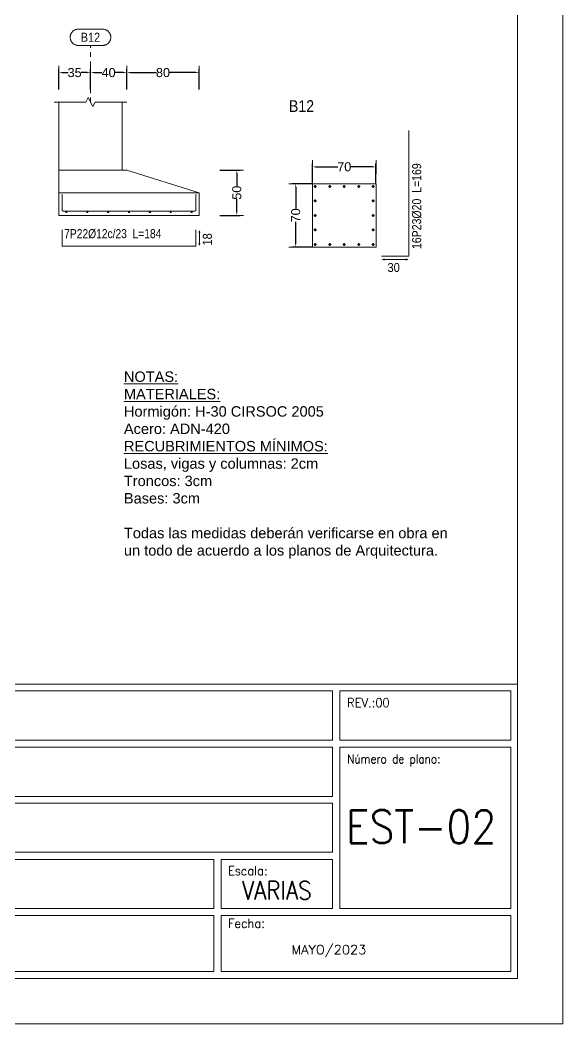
# Model space of a CAD drawing. Header units: millimetres. Extents: x 0 to 147, y 0 to 144.
# Drawn here: x 135.52 to 147.5, y 99.17 to 121.33 of the extents above; entities that cross this region are included whole.
import ezdxf
from ezdxf.enums import TextEntityAlignment as Align

# ---------------------------------------------------------------- set-up
doc = ezdxf.new("R2010")
doc.units = ezdxf.units.MM
doc.linetypes.add('CYPE_PUNTO', pattern=[0.075, 0, -0.075])
for name, color, linetype, lineweight in [('CIM_COTAS', 2, 'Continuous', 0), ('CIM_DIB_ARMADOS', 4, 'Continuous', 0), ('CIM_GEOMETRIA', 2, 'Continuous', 0), ('CIM_TXT_ARMADOS', 3, 'Continuous', 0), ('CYPE', 7, 'Continuous', 0), ('RECUAD_LIMITES', 2, 'Continuous', 0), ('RECUAD_MARCO', 1, 'Continuous', 20), ('TABLAS', 1, 'Continuous', 0)]:
    doc.layers.add(name, color=color, linetype=linetype, lineweight=lineweight)
doc.styles.add('CYPETXT', font='romans__.ttf', dxfattribs={"height": 0.2})
doc.styles.add('CYPETXT_0.3_romans', font='arial.ttf', dxfattribs={"height": 0.2})
doc.styles.add('CYPETXT_romans', font='arial.ttf', dxfattribs={"height": 0.2})
doc.dimstyles.new('cype_arrow', dxfattribs={"dimtxt": 0.18, "dimasz": 0.075, "dimexe": 0.075, "dimexo": 0.075, "dimgap": 0, "dimtad": 0, "dimdec": 4, "dimzin": 0, "dimdsep": 46, "dimtxsty": 'CYPETXT_0.3_romans', "dimcen": 0.09, "dimadec": 0, "dimazin": 0, "dimtfac": 1, "dimtdec": 4, "dimtofl": 0, "dimtmove": 2, "dimatfit": 3, "dimfxl": 1, "dimtolj": 1, "dimtzin": 0, "dimarcsym": 0})

# ---------------------------------------------------------------- blocks, each defined once
blk = doc.blocks.new('*D75')
at = {"layer": 'CIM_COTAS', "color": 0, "lineweight": -2, "transparency": 16777216}
for p, q in [((136.372, 119.793), (136.372, 120.243)), ((136.447, 120.168), (136.578, 120.168)), ((136.997, 120.168), (136.866, 120.168)), ((137.072, 119.793), (137.072, 120.243))]:
    blk.add_line(p, q, dxfattribs=at)
at = {"layer": 'CIM_COTAS', "color": 0, "transparency": 16777216}
for points in [[(136.447, 120.18), (136.447, 120.155), (136.372, 120.168)], [(136.997, 120.18), (136.997, 120.155), (137.072, 120.168)]]:
    blk.add_solid(points, dxfattribs=at)
at = {"layer": 'Defpoints', "color": 0, "transparency": 16777216}
for p in [(137.072, 120.168), (136.372, 119.718), (137.072, 119.718)]:
    blk.add_point(p, dxfattribs=at)
at = {"layer": 'CIM_COTAS', "color": 0, "transparency": 16777216, "insert": (136.722, 120.168), "char_height": 0.2, "attachment_point": 5, "style": 'CYPETXT_0.3_romans'}
blk.add_mtext('\\A1;35', dxfattribs=at)
blk = doc.blocks.new('*D76')
at = {"layer": 'CIM_COTAS', "color": 0, "lineweight": -2, "transparency": 16777216}
for p, q in [((137.072, 119.793), (137.072, 120.243)), ((137.147, 120.168), (137.325, 120.168)), ((137.797, 120.168), (137.619, 120.168)), ((137.872, 119.793), (137.872, 120.243))]:
    blk.add_line(p, q, dxfattribs=at)
at = {"layer": 'CIM_COTAS', "color": 0, "transparency": 16777216}
for points in [[(137.147, 120.18), (137.147, 120.155), (137.072, 120.168)], [(137.797, 120.18), (137.797, 120.155), (137.872, 120.168)]]:
    blk.add_solid(points, dxfattribs=at)
at = {"layer": 'Defpoints', "color": 0, "transparency": 16777216}
for p in [(137.872, 120.168), (137.072, 119.718), (137.872, 119.718)]:
    blk.add_point(p, dxfattribs=at)
at = {"layer": 'CIM_COTAS', "color": 0, "transparency": 16777216, "insert": (137.472, 120.168), "char_height": 0.2, "attachment_point": 5, "style": 'CYPETXT_0.3_romans'}
blk.add_mtext('\\A1;40', dxfattribs=at)
blk = doc.blocks.new('*D77')
at = {"layer": 'CIM_COTAS', "color": 0, "lineweight": -2, "transparency": 16777216}
for p, q in [((137.872, 119.793), (137.872, 120.243)), ((137.947, 120.168), (138.529, 120.168)), ((139.397, 120.168), (138.815, 120.168)), ((139.472, 119.793), (139.472, 120.243))]:
    blk.add_line(p, q, dxfattribs=at)
at = {"layer": 'CIM_COTAS', "color": 0, "transparency": 16777216}
for points in [[(137.947, 120.18), (137.947, 120.155), (137.872, 120.168)], [(139.397, 120.18), (139.397, 120.155), (139.472, 120.168)]]:
    blk.add_solid(points, dxfattribs=at)
at = {"layer": 'Defpoints', "color": 0, "transparency": 16777216}
for p in [(139.472, 120.168), (137.872, 119.718), (139.472, 119.718)]:
    blk.add_point(p, dxfattribs=at)
at = {"layer": 'CIM_COTAS', "color": 0, "transparency": 16777216, "insert": (138.672, 120.168), "char_height": 0.2, "attachment_point": 5, "style": 'CYPETXT_0.3_romans'}
blk.add_mtext('\\A1;80', dxfattribs=at)
blk = doc.blocks.new('*D78')
at = {"layer": 'CIM_COTAS', "color": 0, "lineweight": -2, "transparency": 16777216}
for p, q in [((139.925, 118.017), (140.375, 118.017)), ((140.3, 117.942), (140.3, 117.66)), ((140.3, 117.092), (140.3, 117.374)), ((139.925, 117.017), (140.375, 117.017))]:
    blk.add_line(p, q, dxfattribs=at)
at = {"layer": 'CIM_COTAS', "color": 0, "transparency": 16777216}
for points in [[(140.288, 117.942), (140.313, 117.942), (140.3, 118.017)], [(140.288, 117.092), (140.313, 117.092), (140.3, 117.017)]]:
    blk.add_solid(points, dxfattribs=at)
at = {"layer": 'Defpoints', "color": 0, "transparency": 16777216}
for p in [(139.85, 118.017), (140.3, 118.017), (139.85, 117.017)]:
    blk.add_point(p, dxfattribs=at)
at = {"layer": 'CIM_COTAS', "color": 0, "transparency": 16777216, "insert": (140.3, 117.517), "char_height": 0.2, "attachment_point": 5, "rotation": 90, "style": 'CYPETXT_0.3_romans'}
blk.add_mtext('\\A1;50', dxfattribs=at)
blk = doc.blocks.new('*D81')
at = {"layer": 'CIM_COTAS', "color": 0, "lineweight": -2, "transparency": 16777216}
for p, q in [((141.971, 117.713), (141.971, 118.163)), ((143.371, 117.713), (143.371, 118.163)), ((142.046, 118.088), (142.529, 118.088)), ((143.296, 118.088), (142.814, 118.088))]:
    blk.add_line(p, q, dxfattribs=at)
at = {"layer": 'CIM_COTAS', "color": 0, "transparency": 16777216}
for points in [[(142.046, 118.1), (142.046, 118.075), (141.971, 118.088)], [(143.296, 118.1), (143.296, 118.075), (143.371, 118.088)]]:
    blk.add_solid(points, dxfattribs=at)
at = {"layer": 'Defpoints', "color": 0, "transparency": 16777216}
for p in [(143.371, 118.088), (141.971, 117.638), (143.371, 117.638)]:
    blk.add_point(p, dxfattribs=at)
at = {"layer": 'CIM_COTAS', "color": 0, "transparency": 16777216, "insert": (142.671, 118.088), "char_height": 0.2, "attachment_point": 5, "style": 'CYPETXT_0.3_romans'}
blk.add_mtext('\\A1;70', dxfattribs=at)
blk = doc.blocks.new('*D82')
at = {"layer": 'CIM_COTAS', "color": 0, "lineweight": -2, "transparency": 16777216}
for p, q in [((141.975, 117.717), (141.525, 117.717)), ((141.6, 117.642), (141.6, 117.159)), ((141.6, 116.392), (141.6, 116.875)), ((141.975, 116.317), (141.525, 116.317))]:
    blk.add_line(p, q, dxfattribs=at)
at = {"layer": 'CIM_COTAS', "color": 0, "transparency": 16777216}
for points in [[(141.588, 117.642), (141.613, 117.642), (141.6, 117.717)], [(141.588, 116.392), (141.613, 116.392), (141.6, 116.317)]]:
    blk.add_solid(points, dxfattribs=at)
at = {"layer": 'Defpoints', "color": 0, "transparency": 16777216}
for p in [(141.6, 117.717), (142.05, 117.717), (142.05, 116.317)]:
    blk.add_point(p, dxfattribs=at)
at = {"layer": 'CIM_COTAS', "color": 0, "transparency": 16777216, "insert": (141.6, 117.017), "char_height": 0.2, "attachment_point": 5, "rotation": 90, "style": 'CYPETXT_0.3_romans'}
blk.add_mtext('\\A1;70', dxfattribs=at)

msp = doc.modelspace()

# ---------------------------------------------------------------- hatches: boundary and pattern name
at = {"layer": 'CIM_DIB_ARMADOS'}
h = msp.add_hatch(color=256, dxfattribs=at)
edge = h.paths.add_edge_path()
edge.add_arc((136.4442, 117.47292), 0.0016, 0, 360)
h = msp.add_hatch(color=256, dxfattribs=at)
edge = h.paths.add_edge_path()
edge.add_arc((139.4002, 117.47292), 0.0016, 0, 360)

# ---------------------------------------------------------------- linework, layer by layer
at = {"layer": 'CIM_COTAS', "linetype": 'CYPE_PUNTO'}
msp.add_line((137.0722, 119.51692), (137.0722, 120.76792), dxfattribs=at)
at = {"layer": 'CIM_COTAS'}
for p, q in [((136.3722, 120.01792), (136.3722, 120.31792)), ((137.0722, 120.01792), (137.0722, 120.31792)), ((137.0722, 120.01792), (137.0722, 120.31792)), ((137.8722, 120.01792), (137.8722, 120.31792)), ((137.8722, 120.01792), (137.8722, 120.31792)), ((139.4722, 120.01792), (139.4722, 120.31792)), ((141.97145, 117.93767), (141.97145, 118.23767)), ((143.37145, 117.93767), (143.37145, 118.23767)), ((140.1502, 118.01692), (140.4502, 118.01692)), ((141.4502, 117.71692), (141.7502, 117.71692)), ((140.1502, 117.01692), (140.4502, 117.01692)), ((141.4502, 116.31692), (141.7502, 116.31692))]:
    msp.add_line(p, q, dxfattribs=at)
msp.add_lwpolyline([(137.3407, 121.12792), (137.35272, 121.12752), (137.36469, 121.12631), (137.37655, 121.12431), (137.38826, 121.12153), (137.39974, 121.11796), (137.41097, 121.11364), (137.42188, 121.10857), (137.43243, 121.10279), (137.44257, 121.09632), (137.45225, 121.08918), (137.46144, 121.08142), (137.47009, 121.07306), (137.47816, 121.06413), (137.48561, 121.05469), (137.49242, 121.04478), (137.49855, 121.03443), (137.50398, 121.02369), (137.50867, 121.01261), (137.51262, 121.00125), (137.5158, 120.98965), (137.51819, 120.97786), (137.5198, 120.96594), (137.5206, 120.95394), (137.5206, 120.94191), (137.5198, 120.9299), (137.51819, 120.91798), (137.5158, 120.90619), (137.51262, 120.89459), (137.50867, 120.88323), (137.50398, 120.87215), (137.49855, 120.86142), (137.49242, 120.85107), (137.48561, 120.84115), (137.47816, 120.83171), (137.47009, 120.82279), (137.46144, 120.81442), (137.45225, 120.80666), (137.44257, 120.79952), (137.43243, 120.79305), (137.42188, 120.78727), (137.41097, 120.7822), (137.39974, 120.77788), (137.38826, 120.77432), (137.37655, 120.77153), (137.36469, 120.76953), (137.35272, 120.76832), (137.3407, 120.76792), (136.8037, 120.76792), (136.79168, 120.76832), (136.77971, 120.76953), (136.76785, 120.77153), (136.75614, 120.77432), (136.74466, 120.77788), (136.73343, 120.7822), (136.72252, 120.78727), (136.71197, 120.79305), (136.70183, 120.79952), (136.69215, 120.80666), (136.68296, 120.81442), (136.67431, 120.82279), (136.66624, 120.83171), (136.65879, 120.84115), (136.65198, 120.85107), (136.64585, 120.86142), (136.64042, 120.87215), (136.63573, 120.88323), (136.63178, 120.89459), (136.6286, 120.90619), (136.62621, 120.91798), (136.6246, 120.9299), (136.6238, 120.94191), (136.6238, 120.95394), (136.6246, 120.96594), (136.62621, 120.97786), (136.6286, 120.98965), (136.63178, 121.00125), (136.63573, 121.01261), (136.64042, 121.02369), (136.64585, 121.03443), (136.65198, 121.04478), (136.65879, 121.05469), (136.66624, 121.06413), (136.67431, 121.07306), (136.68296, 121.08142), (136.69215, 121.08918), (136.70183, 121.09632), (136.71197, 121.10279), (136.72252, 121.10857), (136.73343, 121.11364), (136.74466, 121.11796), (136.75614, 121.12153), (136.76785, 121.12431), (136.77971, 121.12631), (136.79168, 121.12752), (136.8037, 121.12792), (137.3407, 121.12792)], close=True, dxfattribs=at)
at = {"layer": 'CIM_DIB_ARMADOS'}
for p, q in [((142.03145, 117.62692), (142.03145, 117.68692)), ((142.03145, 117.62692), (142.03145, 117.68692)), ((142.35145, 117.62692), (142.35145, 117.68692)), ((142.35145, 117.62692), (142.35145, 117.68692)), ((142.67145, 117.62692), (142.67145, 117.68692)), ((142.67145, 117.62692), (142.67145, 117.68692)), ((142.99145, 117.62692), (142.99145, 117.68692)), ((142.99145, 117.62692), (142.99145, 117.68692)), ((143.31145, 117.62692), (143.31145, 117.68692)), ((143.31145, 117.62692), (143.31145, 117.68692)), ((142.00145, 117.65692), (142.06145, 117.65692)), ((142.00145, 117.65692), (142.06145, 117.65692)), ((142.32145, 117.65692), (142.38145, 117.65692)), ((142.32145, 117.65692), (142.38145, 117.65692)), ((142.64145, 117.65692), (142.70145, 117.65692)), ((142.64145, 117.65692), (142.70145, 117.65692)), ((142.96145, 117.65692), (143.02145, 117.65692)), ((142.96145, 117.65692), (143.02145, 117.65692)), ((143.28145, 117.65692), (143.34145, 117.65692)), ((143.28145, 117.65692), (143.34145, 117.65692)), ((142.00145, 117.33692), (142.06145, 117.33692)), ((142.00145, 117.33692), (142.06145, 117.33692)), ((142.03145, 117.30692), (142.03145, 117.36692)), ((142.03145, 117.30692), (142.03145, 117.36692)), ((143.28145, 117.33692), (143.34145, 117.33692)), ((143.28145, 117.33692), (143.34145, 117.33692)), ((143.31145, 117.30692), (143.31145, 117.36692)), ((143.31145, 117.30692), (143.31145, 117.36692)), ((136.5242, 117.08892), (136.5602, 117.08892)), ((136.5422, 117.07092), (136.5422, 117.10692)), ((136.9842, 117.08892), (137.0202, 117.08892)), ((137.0022, 117.07092), (137.0022, 117.10692)), ((137.4442, 117.08892), (137.4802, 117.08892)), ((137.4622, 117.07092), (137.4622, 117.10692)), ((137.9042, 117.08892), (137.9402, 117.08892)), ((137.9222, 117.07092), (137.9222, 117.10692)), ((138.3642, 117.08892), (138.4002, 117.08892)), ((138.3822, 117.07092), (138.3822, 117.10692)), ((138.8242, 117.08892), (138.8602, 117.08892)), ((138.8422, 117.07092), (138.8422, 117.10692)), ((139.2842, 117.08892), (139.3202, 117.08892)), ((139.3022, 117.07092), (139.3022, 117.10692)), ((142.00145, 117.01692), (142.06145, 117.01692)), ((142.00145, 117.01692), (142.06145, 117.01692)), ((142.03145, 116.98692), (142.03145, 117.04692)), ((142.03145, 116.98692), (142.03145, 117.04692)), ((143.28145, 117.01692), (143.34145, 117.01692)), ((143.28145, 117.01692), (143.34145, 117.01692)), ((143.31145, 116.98692), (143.31145, 117.04692)), ((143.31145, 116.98692), (143.31145, 117.04692)), ((142.00145, 116.69692), (142.06145, 116.69692)), ((142.00145, 116.69692), (142.06145, 116.69692)), ((142.03145, 116.66692), (142.03145, 116.72692)), ((142.03145, 116.66692), (142.03145, 116.72692)), ((143.28145, 116.69692), (143.34145, 116.69692)), ((143.28145, 116.69692), (143.34145, 116.69692)), ((143.31145, 116.66692), (143.31145, 116.72692)), ((143.31145, 116.66692), (143.31145, 116.72692)), ((142.00145, 116.37692), (142.06145, 116.37692)), ((142.00145, 116.37692), (142.06145, 116.37692)), ((142.03145, 116.34692), (142.03145, 116.40692)), ((142.03145, 116.34692), (142.03145, 116.40692)), ((142.32145, 116.37692), (142.38145, 116.37692)), ((142.32145, 116.37692), (142.38145, 116.37692)), ((142.35145, 116.34692), (142.35145, 116.40692)), ((142.35145, 116.34692), (142.35145, 116.40692)), ((142.64145, 116.37692), (142.70145, 116.37692)), ((142.64145, 116.37692), (142.70145, 116.37692)), ((142.67145, 116.34692), (142.67145, 116.40692)), ((142.67145, 116.34692), (142.67145, 116.40692)), ((142.96145, 116.37692), (143.02145, 116.37692)), ((142.96145, 116.37692), (143.02145, 116.37692)), ((142.99145, 116.34692), (142.99145, 116.40692)), ((142.99145, 116.34692), (142.99145, 116.40692)), ((143.28145, 116.37692), (143.34145, 116.37692)), ((143.28145, 116.37692), (143.34145, 116.37692)), ((143.31145, 116.34692), (143.31145, 116.40692)), ((143.31145, 116.34692), (143.31145, 116.40692))]:
    msp.add_line(p, q, dxfattribs=at)
for points in [[(143.49345, 116.11692), (144.09345, 116.11692), (144.09345, 118.88892)], [(139.4002, 117.47292), (139.4002, 117.13692), (139.39698, 117.12492), (139.3882, 117.11614), (139.3762, 117.11292), (136.4682, 117.11292), (136.4562, 117.11614), (136.44742, 117.12492), (136.4442, 117.13692), (136.4442, 117.47292)], [(139.4002, 116.69892), (139.4002, 116.33892), (136.4442, 116.33892), (136.4442, 116.69892)]]:
    msp.add_lwpolyline(points, dxfattribs=at)
for centre, radius in [((142.03145, 117.65692), 0.02), ((142.03145, 117.65692), 0.02), ((142.35145, 117.65692), 0.02), ((142.35145, 117.65692), 0.02), ((142.67145, 117.65692), 0.02), ((142.67145, 117.65692), 0.02), ((142.99145, 117.65692), 0.02), ((142.99145, 117.65692), 0.02), ((143.31145, 117.65692), 0.02), ((143.31145, 117.65692), 0.02), ((136.4442, 117.47292), 0.0016), ((139.4002, 117.47292), 0.0016), ((142.03145, 117.33692), 0.02), ((142.03145, 117.33692), 0.02), ((143.31145, 117.33692), 0.02), ((143.31145, 117.33692), 0.02), ((136.5422, 117.08892), 0.012), ((137.0022, 117.08892), 0.012), ((137.4622, 117.08892), 0.012), ((137.9222, 117.08892), 0.012), ((138.3822, 117.08892), 0.012), ((138.8422, 117.08892), 0.012), ((139.3022, 117.08892), 0.012), ((142.03145, 117.01692), 0.02), ((142.03145, 117.01692), 0.02), ((143.31145, 117.01692), 0.02), ((143.31145, 117.01692), 0.02), ((142.03145, 116.69692), 0.02), ((142.03145, 116.69692), 0.02), ((143.31145, 116.69692), 0.02), ((143.31145, 116.69692), 0.02), ((142.03145, 116.37692), 0.02), ((142.03145, 116.37692), 0.02), ((142.35145, 116.37692), 0.02), ((142.35145, 116.37692), 0.02), ((142.67145, 116.37692), 0.02), ((142.67145, 116.37692), 0.02), ((142.99145, 116.37692), 0.02), ((142.99145, 116.37692), 0.02), ((143.31145, 116.37692), 0.02), ((143.31145, 116.37692), 0.02)]:
    msp.add_circle(centre, radius, dxfattribs=at)
at = {"layer": 'CIM_GEOMETRIA'}
for p, q in [((136.3722, 118.01692), (136.3722, 119.51692)), ((137.7722, 118.01692), (137.7722, 119.51692)), ((136.3722, 118.01692), (137.8722, 118.01692)), ((136.3722, 118.01692), (136.3722, 117.51692)), ((137.7722, 118.01692), (136.3722, 118.01692)), ((139.4722, 117.51692), (137.8722, 118.01692)), ((136.3722, 117.51692), (139.4722, 117.51692)), ((136.3722, 117.51692), (136.3722, 117.01692)), ((139.4722, 117.01692), (139.4722, 117.51692)), ((139.4722, 117.01692), (136.3722, 117.01692))]:
    msp.add_line(p, q, dxfattribs=at)
msp.add_lwpolyline([(136.2722, 119.51692), (136.9722, 119.51692), (137.0222, 119.61692), (137.1222, 119.41692), (137.1722, 119.51692), (137.8722, 119.51692)], dxfattribs=at)
msp.add_lwpolyline([(141.97145, 116.31692), (143.37145, 116.31692), (143.37145, 117.71692), (141.97145, 117.71692), (141.97145, 116.31692)], close=True, dxfattribs=at)
at = {"layer": 'CIM_TXT_ARMADOS'}
for p, q in [((139.4627, 116.63872), (139.4752, 116.67872)), ((139.4877, 116.63872), (139.4752, 116.67872)), ((139.4752, 116.67872), (139.4752, 116.35912)), ((139.4627, 116.39912), (139.4752, 116.35912)), ((139.4877, 116.39912), (139.4752, 116.35912)), ((143.55365, 116.05442), (143.51365, 116.04192)), ((143.55365, 116.02942), (143.51365, 116.04192)), ((143.51365, 116.04192), (144.07325, 116.04192)), ((144.03325, 116.05442), (144.07325, 116.04192)), ((144.03325, 116.02942), (144.07325, 116.04192))]:
    msp.add_line(p, q, dxfattribs=at)
at = {"layer": 'CYPE', "color": 1}
for points in [[(128.995, 100.17), (146.495, 100.17), (146.495, 106.67), (128.995, 106.67), (128.995, 100.17)], [(129.155, 105.43), (142.415, 105.43), (142.415, 106.52), (129.155, 106.52), (129.155, 105.43)], [(142.575, 105.43), (146.345, 105.43), (146.345, 106.52), (142.575, 106.52), (142.575, 105.43)], [(129.155, 104.19), (142.415, 104.19), (142.415, 105.28), (129.155, 105.28), (129.155, 104.19)], [(142.575, 101.72), (146.345, 101.72), (146.345, 105.28), (142.575, 105.28), (142.575, 101.72)], [(129.155, 102.96), (142.415, 102.96), (142.415, 104.04), (129.155, 104.04), (129.155, 102.96)], [(129.155, 101.72), (139.795, 101.72), (139.795, 102.8), (129.155, 102.8), (129.155, 101.72)], [(139.955, 101.72), (142.415, 101.72), (142.415, 102.8), (139.955, 102.8), (139.955, 101.72)], [(129.155, 100.33), (139.795, 100.33), (139.795, 101.56), (129.155, 101.56), (129.155, 100.33)], [(139.955, 100.33), (146.345, 100.33), (146.345, 101.56), (139.955, 101.56), (139.955, 100.33)]]:
    msp.add_lwpolyline(points, close=True, dxfattribs=at)
at = {"layer": 'RECUAD_LIMITES'}
msp.add_lwpolyline([(88.095, 99.17), (147.495, 99.17), (147.495, 141.17), (88.095, 141.17), (88.095, 99.17)], close=True, dxfattribs=at)
at = {"layer": 'RECUAD_MARCO'}
msp.add_lwpolyline([(90.595, 100.17), (146.495, 100.17), (146.495, 140.17), (90.595, 140.17), (90.595, 100.17)], close=True, dxfattribs=at)

# ---------------------------------------------------------------- texts
at = {"layer": 'CIM_COTAS', "style": 'CYPETXT_romans', "width": 0.8592}
msp.add_text('B12', height=0.2, dxfattribs=at).set_placement((137.0722, 120.94792), align=Align.MIDDLE_CENTER)
at = {"layer": 'CIM_TXT_ARMADOS', "style": 'CYPETXT_romans', "width": 0.8592}
msp.add_text('B12', height=0.26, dxfattribs=at).set_placement((141.4502, 119.55942), align=Align.TOP_LEFT)
at = {"layer": 'CIM_TXT_ARMADOS', "style": 'CYPETXT_romans'}
for s, width, p in [('16P23%%c20  L=169', 0.831528, (144.36845, 116.27442)), ('18', 0.872274, (139.7502, 116.35092))]:
    msp.add_text(s, height=0.2, rotation=90, dxfattribs=dict(at, width=width)).set_placement(p)
for s, width, p in [('7P22%%c12c/23  L=184', 0.809319, (136.4927, 116.51392)), ('30', 0.872274, (143.62545, 115.76692))]:
    msp.add_text(s, height=0.2, dxfattribs=dict(at, width=width)).set_placement(p)
at = {"layer": 'CYPE', "color": 4, "style": 'CYPETXT'}
for s, width, p in [('REV.:00', 0.927655, (142.735, 106.16)), ('Número de plano:', 0.844847, (142.735, 104.92)), ('Escala:', 0.925891, (140.105, 102.45)), ('Fecha:', 0.933698, (140.105, 101.29))]:
    msp.add_text(s, height=0.2, dxfattribs=dict(at, width=width)).set_placement(p)
at = {"layer": 'CYPE', "color": 5, "style": 'CYPETXT'}
for s, height, width, p in [('EST-02', 0.733333, 0.872274, (144.365, 103.15667)), ('VARIAS', 0.4, 0.869965, (141.185, 101.92))]:
    msp.add_text(s, height=height, dxfattribs=dict(at, width=width)).set_placement(p, align=Align.CENTER)
at = {"layer": 'CYPE', "color": 5, "style": 'CYPETXT', "width": 1.047361}
msp.add_text('MAYO/2023', height=0.2, dxfattribs=at).set_placement((141.505, 100.71))
at = {"layer": 'TABLAS', "insert": (137.8102, 113.57158), "char_height": 0.23, "attachment_point": 1, "style": 'CYPETXT_romans'}
msp.add_mtext_dynamic_manual_height_columns('{\\LNOTAS:\\PMATERIALES:\\P}Hormigón: H-30 CIRSOC 2005\\PAcero: ADN-420\\P{\\LRECUBRIMIENTOS MÍNIMOS:\\P}Losas, vigas y columnas: 2cm\\PTroncos: 3cm\\PBases: 3cm\\P\\PTodas las medidas deberán verificarse en obra en un todo de acuerdo a los planos de Arquitectura.', width=7.4812427, gutter_width=0.9, heights=[0], dxfattribs=at)

# ---------------------------------------------------------------- dimensions: what is measured, and where the dimension line sits
at = {"layer": 'CIM_COTAS'}
for p1, p2, distance, text, picture, middle in [((136.3722, 119.71792), (137.0722, 119.71792), 0.45, '35', '*D75', (136.7222, 120.16792)), ((137.0722, 119.71792), (137.8722, 119.71792), 0.45, '40', '*D76', (137.4722, 120.16792)), ((137.8722, 119.71792), (139.4722, 119.71792), 0.45, '80', '*D77', (138.6722, 120.16792)), ((141.97145, 117.63767), (143.37145, 117.63767), 0.45, '70', '*D81', (142.67145, 118.08767)), ((139.8502, 117.01692), (139.8502, 118.01692), -0.45, '50', '*D78', (140.3002, 117.51692)), ((142.0502, 116.31692), (142.0502, 117.71692), 0.45, '70', '*D82', (141.6002, 117.01692))]:
    dim = msp.add_aligned_dim(p1=p1, p2=p2, distance=distance, text=text, dimstyle='cype_arrow', dxfattribs=at)
    dim.commit()
    dim.dimension.update_dxf_attribs({"geometry": picture, "text_midpoint": middle})

doc.saveas('drawing.dxf')
